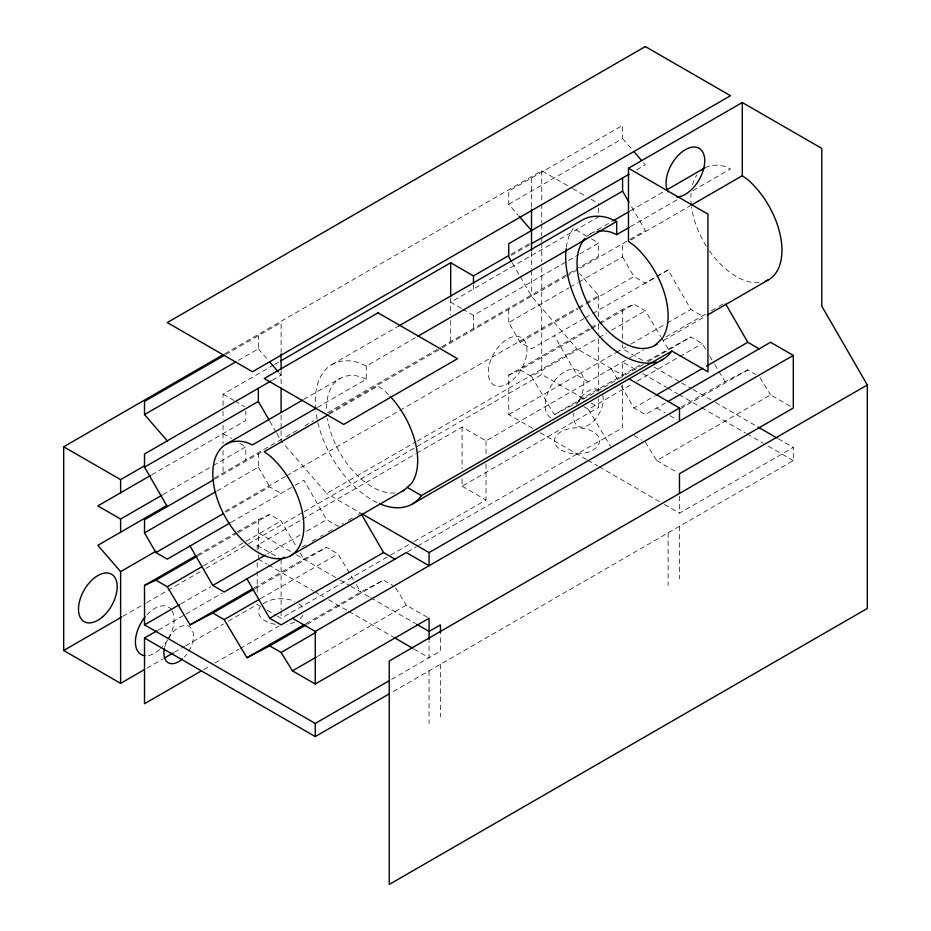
<?xml version="1.0" encoding="UTF-8"?>
<svg xmlns="http://www.w3.org/2000/svg" width="931" height="931" viewBox="0 0 931 931"><rect width="100%" height="100%" fill="white"/><g stroke="black" fill="none" stroke-linecap="round" stroke-linejoin="round"><path stroke-width="0.7" stroke-dasharray="4.66 3.49" d="M224.732 353.803L541.761 170.757L571.459 187.899M225.814 354.478L281.104 322.568L281.104 352.407M238.324 360.402L258.341 348.846L258.341 335.707M508.757 204.273L622.583 138.556L622.583 125.417L508.757 191.134L508.757 204.273L518.241 215.224M223.044 405.462L223.044 394.197L273.365 365.15M274.622 364.428L279.649 361.519M272.341 380.197L281.104 375.135L279.207 372.947M636.595 169.896L645.346 164.845L643.449 162.657M511.026 254.221L529.809 243.375M511.259 255.408L530.018 244.574M331.913 364.58L398.608 326.071M151.683 474.833L245.819 420.486L245.819 411.281M303.692 399.457L339.966 378.521M590.382 233.937L611.655 221.659M630.415 210.837L664.187 191.332M315.667 409.582A80.485 46.469 60 0 1 357.434 362.299L366.267 366.058L415.342 337.72M163.181 494.477L212.012 466.291M213.257 465.57L245.819 446.775L245.819 459.914M462.684 309.115L473.472 315.341L578.64 254.617M579.897 253.895L598.68 243.049L598.68 256.188L578.302 267.953M317.483 407.371L366.267 379.208L366.267 366.058M630.45 226.675L677.977 199.234M692.99 190.576L730.521 168.907L724.621 166.405A64.39 37.17 60 0 0 704.208 168.22M214.281 478.115L269.583 446.193M270.84 445.46L284.677 437.477M285.933 436.755L298.514 429.494M304.798 425.863L313.607 420.777M327.444 412.782L440.642 347.438M441.899 346.704L577.395 268.477M214.805 479.128L263.589 450.965M328.922 413.248L440.91 348.59M442.178 347.857L565.292 276.775M566.292 276.204L645.346 230.562L630.403 204.68M329.271 414.167L378.056 386.004L383.944 390.298A64.39 37.17 60 0 1 389.077 395.244M630.974 239.989L689.766 206.042M217.063 490.974L258.341 467.141L258.341 454.002M584.051 318.518L531.52 348.857L520.138 342.282L508.757 322.568L568.794 287.9M570.04 287.179L577.546 282.849M578.803 282.128L622.583 256.851L622.583 243.701M225.023 511.352L285.41 476.486M286.678 475.753L398.643 411.106M399.899 410.385L577.29 307.975M578.547 307.242L584.843 303.611M586.099 302.889L598.68 295.627L579.71 273.714M225.942 512.131L269.722 486.855L281.104 493.43M520.138 342.282L577.674 309.057M578.931 308.336L585.18 304.728M586.437 304.006L633.964 276.565L645.346 283.14L656.134 276.914M231.063 522.314L293.859 486.063M295.115 485.342L303.867 480.291L326.63 519.719L338.011 526.294L343.271 523.257M585.308 317.797L591.813 314.038M592.814 313.468L655.599 277.217M656.855 276.495L668.109 269.99L690.872 309.418L702.265 315.993M657.333 276.216L668.109 269.99M197.046 555.109L235.822 532.718M237.068 531.997L258.341 519.719L269.722 514.459L281.104 521.034L296.524 546.858M532.602 428.341L508.757 414.574L508.757 375.135L590.056 328.201M591.313 327.479L597.562 323.872M598.819 323.138L622.583 309.418L633.964 304.169L645.346 310.733L660.766 336.557M198.419 555.621L237.196 533.242M238.452 532.509L269.722 514.459M508.757 375.135L520.138 369.886L590.184 329.446M591.429 328.724L598.936 324.384M600.192 323.662L633.964 304.169M281.104 430.855L281.104 440.852L326.63 493.43L415.982 441.841M417.239 441.119L577.045 348.857L623.619 375.74M203.552 565.804L244.83 541.97M246.075 541.248L281.104 521.034M520.138 369.886L531.52 376.45L597.818 338.174M599.064 337.453L606.57 333.123M611.574 330.237L645.346 310.733M122.822 616.357L145.469 603.288M146.726 602.555L204.599 569.144M205.856 568.422L247.367 544.449M248.635 543.727L302.726 512.492M303.983 511.759L541.761 374.483L585.064 399.48M257.2 549.674L257.2 545.345L301.19 519.952M302.447 519.219L415.575 453.909M416.832 453.188L462.09 427.061L485.994 440.863L627.203 359.319M180.789 603.928L210.802 586.588M267.837 553.654L301.609 534.161M306.613 531.275L326.63 519.719M508.757 414.574L615.822 352.756M616.322 352.465L625.83 346.972M630.834 344.086L665.863 323.86M667.108 323.138L690.872 309.418M158.293 630.054L184.606 614.856M185.863 614.134L222.206 593.152M301.737 547.23L306.997 544.193M312.001 541.307L317.005 538.421M320.497 536.396L322.999 534.953M328.259 531.927L333.263 529.029M348.275 520.371L353.28 517.473M358.272 514.587L360.774 513.144L326.63 493.43M628.46 358.598L643.472 349.94M665.979 336.941L706.257 313.677M711.261 310.791L716.265 307.905M719.035 306.311L725.028 302.854M663.535 340.409L706.059 315.865M253.837 588.031L303.867 559.147L326.63 547.323L338.011 553.887L353.431 579.71M531.52 376.45L554.282 414.574L641.843 364.021M646.847 361.135L690.872 337.022L702.265 343.597L706.664 350.975M255.338 588.485L326.63 547.323M643.344 364.463L577.045 402.739L554.282 414.574M648.348 361.577L690.872 337.022M260.459 598.668L338.011 553.887M583.877 406.684L588.427 409.314L632.207 384.038M637.211 381.151L678.49 357.318M679.746 356.596L702.265 343.597M146.923 668.167L163.216 658.752M174.493 652.247L184.513 646.451M185.769 645.73L223.359 624.026M228.374 621.14L257.2 604.498L259.714 605.941M462.09 478.988L462.09 486.203L598.68 407.347L598.68 398.643M621.163 385.818L633.964 407.999L655.226 395.722M277.322 616.113L281.104 618.3L389.205 555.888M390.461 555.155L413.085 542.098M414.342 541.365L485.994 500.005L485.994 463.941M203.645 669.587L209.929 665.956M214.956 663.047L238.86 649.256M240.128 648.523L279.125 626.004M407.452 551.92L416.25 546.834M417.519 546.113L622.583 427.713L622.583 384.852M665.479 402.937L645.346 414.574L633.964 407.999M305.74 623.782L360.774 592.011L383.549 580.176L392.649 585.436M681.248 406.987L725.028 381.71L747.791 369.886L755.763 374.483M307.242 624.224L383.549 580.176M680.247 408.884L747.791 369.886M317.506 656.425L406.312 605.15L429.075 618.289M645.346 442.167L656.727 460.577L770.554 394.86L790.919 406.614M391.555 679.386L440.456 651.153L440.456 634.546M664.431 504.451L679.49 513.144L793.317 447.427L793.317 460.577L391.555 692.536M366.267 379.208L360.378 376.694A64.39 37.17 60 0 0 326.746 411.805M572.693 188.621L586.309 196.476M591.255 199.327L598.68 203.621M575.917 229.899L586.693 236.125M591.488 238.895L598.68 243.049M642.669 360.448L622.583 348.857L622.583 344.633M653.969 366.977L680.328 382.199M681.585 382.92L691.628 388.716M692.885 389.449L714.228 401.761M715.485 402.495L758.171 427.131M778.258 438.734L793.317 447.427M635.14 369.246L622.583 361.996L622.583 377.707M642.669 373.599L666.526 387.366M667.771 388.087L677.815 393.894M679.071 394.616L700.415 406.94M701.671 407.662L745.615 433.031M746.871 433.753L763.187 443.179M768.215 446.077L793.317 460.577M656.727 407.999L665.118 412.84M669.913 415.61L677.093 419.753M461.485 308.417L450.697 302.191L598.68 216.76L598.68 207.555M588.427 381.71L577.045 375.135L554.282 335.707M591.255 403.053L598.68 407.347M633.964 435.603L641.936 440.2M656.727 460.577L677.093 472.331M540.143 432.694L586.588 459.507M587.845 460.24L597.888 466.035M599.145 466.757L659.404 501.553M462.09 486.203L485.994 500.005M223.044 394.197L233.832 400.423M235.031 401.11L244.62 406.649M223.044 433.625L231.435 438.466M239.826 443.307L245.819 446.775M258.341 532.858L291.566 552.048M296.489 554.888L338.512 579.152M339.745 579.862L349.649 585.576M350.882 586.297L369.467 597.027M370.713 597.737L415.412 623.549M257.2 545.345L278.59 557.692M258.341 559.147L267.127 564.221M268.384 564.942L313.572 591.045M314.829 591.767L323.616 596.841M328.643 599.739L347.472 610.608M348.729 611.341L392.673 636.699M414.016 649.023L429.075 657.728L429.075 641.122M267.267 610.305L276.065 615.391M622.583 138.556L633.01 150.601M520.138 276.565L531.52 296.279L577.045 348.857M258.341 348.846L268.768 360.902M759.929 377.683L770.554 394.86M395.687 587.973L406.312 605.15M709.608 355.886L714.007 363.265M714.74 364.498L725.028 381.71M661.499 337.79L668.109 348.857M588.427 409.314L610.468 446.205M356.375 584.633L360.774 592.011M300.189 553.002L303.867 559.147M622.583 256.851L633.964 276.565M611.202 368.571L617.602 379.662M512.306 263.007L519.428 275.332M269.722 421.138L276.123 432.228M276.833 433.462L280.394 439.618M258.341 467.141L269.722 486.855M679.49 496.246L679.49 513.144M679.49 526.294L679.49 578.861M668.109 532.858L668.109 585.436M622.583 309.418L622.583 343.225M598.68 295.627L598.68 317.39M598.68 324.64L598.68 333.345M598.68 339.152L598.68 391.381M541.761 170.757L541.761 202.551M541.761 203.994L541.761 222.777M541.761 224.22L541.761 235.776M541.761 237.219L541.761 241.56M541.761 243.003L541.761 261.786M541.761 267.569L541.761 374.483M531.52 177.984L531.52 207.822M531.52 251.987L531.52 269.129M531.52 270.56L531.52 296.279M508.757 309.418L508.757 322.568M485.994 440.863L485.994 456.725M473.472 285.107L473.472 289.052M473.472 315.341L473.472 328.48M462.09 427.061L462.09 468.887M450.697 297.967L450.697 314.864M450.697 320.497L450.697 341.619M440.456 664.292L440.456 716.87M429.075 670.867L429.075 723.445M281.104 370.875L281.104 385.143M281.104 415.145L281.104 429.424M281.104 559.147L281.104 609.642M281.104 611.085L281.104 618.3M258.341 519.719L258.341 549.465M258.341 554.992L258.341 557.762M257.2 562.661L257.2 569.877M257.2 571.32L257.2 592.954M223.044 411.095L223.044 419.544M223.044 425.176L223.044 443.482M223.044 450.523L223.044 473.053M377.113 502.612A80.485 46.469 60 0 1 315.818 410.99M566.327 247.227A80.485 46.469 60 0 1 573.287 228.386M394.93 492.953A64.39 37.17 60 0 1 327.456 418.438M759.172 282.663A64.39 37.17 60 0 1 709.492 250.846M706.373 246.168A64.39 37.17 60 0 1 691.512 206.798M691.337 205.46A64.39 37.17 60 0 1 691.046 193.229M692.431 184.99A64.39 37.17 60 0 1 696.982 174.935M586.984 236.369A64.39 37.17 60 0 1 594.187 232.215M168.197 638.538A20.924 12.08 -60 0 1 190.96 627.983A20.924 12.08 -60 0 1 184.315 657.1M164.647 647.185A20.924 12.08 -60 0 1 167.533 639.737M602.729 395.326A20.924 12.08 -60 0 1 588.916 424.804A20.924 12.08 -60 0 1 573.915 413.038M576.696 404.38A20.924 12.08 -60 0 1 598.901 389.88M302.866 615.088A22.542 13.011 0 0 1 297.036 620.919M294.824 622.048A22.542 13.011 0 0 1 286.934 624.294M275.273 624.294A22.542 13.011 0 0 1 261.588 605.22M263.217 603.8A22.542 13.011 0 0 1 294.824 601.403M298.979 603.8A22.542 13.011 0 0 1 302.866 608.35M146.877 614.914A27.371 15.804 -60 0 1 171.513 609.933M172.107 610.876A27.371 15.804 -60 0 1 168.441 638.678M167.708 639.9A27.371 15.804 -60 0 1 160.726 648.581M159.76 649.477A27.371 15.804 -60 0 1 146.19 655.761M550.849 417.903A27.371 15.804 -60 0 1 550.849 386.295A27.371 15.804 -60 0 1 578.209 370.503A27.371 15.804 -60 0 1 578.209 402.099M512.62 380.034A27.371 15.804 -60 0 0 521.302 337.639A27.371 15.804 -60 0 0 488.926 366.349A27.371 15.804 -60 0 0 512.62 380.034M561.114 450.057A22.542 13.011 0 0 0 598.819 444.227A22.542 13.011 0 0 0 571.215 428.295A22.542 13.011 0 0 0 561.114 450.057"/><path stroke-width="1.4" d="M290.53 555.76L404.357 490.043L411.595 483.34A64.39 37.17 60 0 0 390.089 396.303M584.959 238.383A64.39 37.17 60 0 0 593.536 313.421A64.39 37.17 60 0 0 654.772 345.471L662.011 338.756A64.39 37.17 60 0 0 634.36 245.726L628.472 241.432L628.472 168.243L742.298 102.526L821.782 148.413L821.782 306.136L867.308 384.992L867.308 608.443L389.239 884.45L389.239 661.01L867.308 384.992M144.41 669.61L120.611 683.354L63.692 650.501L63.692 446.775L223.463 354.525M224.557 355.2L144.514 401.424L144.514 414.563L167.277 440.852M144.514 414.563L235.822 361.845M280.906 360.797L450.697 262.763L473.472 275.902L508.524 255.664M271.096 380.919L144.514 454.002L144.514 467.141L167.277 506.569M629.088 174.225L508.757 243.701L508.757 256.851L511.596 261.774M63.692 446.775L120.611 479.628L144.398 465.896M144.514 467.141L258.341 401.424L258.341 388.285M531.264 243.852L622.583 191.134L622.583 177.984M398.608 326.071L582.341 219.995A80.485 46.469 60 0 1 607.85 217.726L616.683 221.485L616.683 234.624L610.794 232.122A64.39 37.17 60 0 0 596.946 231.458M150.659 475.427L97.836 505.917L120.611 519.056L161.924 495.199M226.14 444.238L302.447 400.19M612.901 220.938L629.158 211.558M666.689 189.889L704.208 168.22A64.39 37.17 60 0 0 701.904 169.768M417.868 336.277L616.683 221.485M316.237 408.092L252.441 444.925L246.552 442.411A64.39 37.17 60 0 0 221.043 508.617A64.39 37.17 60 0 0 295.627 551.687A64.39 37.17 60 0 0 270.118 456.015L264.229 451.721L328.026 414.889M616.683 234.624L629.193 227.408M166.928 505.452L97.836 545.345L120.611 571.634L120.611 683.354M213.56 479.849L144.514 519.719L144.514 532.858L155.896 552.572L167.277 559.147L230.062 522.896M691.011 205.32L742.298 175.715L742.298 102.526M144.514 532.858L215.806 491.696M120.611 571.634L155.826 551.292M155.896 552.572L223.44 513.575M389.053 680.829L315.248 723.445L144.514 624.864L144.514 585.436L195.789 555.83M144.514 585.436L155.896 580.176L197.174 556.342M155.896 580.176L167.277 586.751L202.295 566.525M63.692 650.501L121.565 617.09M144.514 624.864L179.532 604.65M190.04 546.008L212.803 585.436L265.335 555.109M201.119 671.042L144.514 703.731L144.514 638.014L157.036 630.776M284.479 557.192L224.185 592.011L212.803 585.436M654.772 345.471L657.274 344.028M707.316 315.132L768.599 279.754M167.277 586.751L190.04 624.864L252.58 588.753M190.04 624.864L212.803 613.04L254.082 589.207M379.592 503.729A80.485 46.469 60 0 0 421.452 495.595L671.868 351.022L707.956 371.853L707.956 214.13L628.472 168.243M412.41 503.985L662.825 359.413M212.803 613.04L224.185 619.604L259.214 599.389M164.461 658.031L173.236 652.968M246.948 578.861L269.722 618.289L383.549 552.572L394.93 559.147M656.483 395L702.765 368.28M706.513 366.116L747.791 342.282L759.172 348.857M667.864 401.575L770.554 342.282L793.317 355.421L793.317 407.999L679.49 473.716L679.49 493.43M224.185 619.604L246.948 657.728L304.495 624.503M362.019 513.865L429.075 552.572L679.49 407.999L679.49 421.138M246.948 657.728L269.722 645.893L305.996 624.957M292.485 618.289L315.248 631.439L793.317 355.421M269.722 645.893L281.104 652.468L316.121 632.242M281.104 652.468L292.485 670.867L316.249 657.146M292.485 670.867L315.248 684.006L429.075 618.289L429.075 639.737M144.514 638.014L315.248 736.584L389.053 693.979M758.171 427.131L777.001 438.012M628.588 378.603L679.49 407.999M407.231 487.39L421.452 495.595M416.657 624.27L429.075 631.439L440.456 624.864L440.456 633.161M393.918 637.432L412.759 648.302M269.722 618.289L281.104 624.864L406.312 552.572L429.075 565.722L429.075 552.572M742.298 175.715L748.187 180.009A64.39 37.17 60 0 1 780.981 238.976A64.39 37.17 60 0 1 764.793 281.476M633.964 151.695L641.552 160.458M519.184 216.318L531.52 230.562M269.722 361.996L278.253 371.853M725.738 304.088L747.791 342.282M622.583 191.134L628.984 202.225M361.496 514.378L383.549 552.572M258.341 401.424L269.012 419.904M531.52 209.242L531.52 250.555M473.472 275.902L473.472 283.792M450.697 262.763L450.697 296.558M315.248 631.439L315.248 684.006M315.248 723.445L315.248 736.584M281.104 353.827L281.104 369.456M281.104 387.994L281.104 412.282M120.611 479.628L120.611 492.767M120.611 519.056L120.611 532.206M656.564 362.043A80.485 46.469 60 0 1 593.769 329.737A80.485 46.469 60 0 1 566.153 248.554M671.868 351.022A80.485 46.469 60 0 1 660.428 360.634M404.357 490.043A64.39 37.17 60 0 1 401.866 491.277M668.039 191.879A27.371 15.804 -60 0 1 682.446 151.59A27.371 15.804 -60 0 1 704.511 164.333A27.371 15.804 -60 0 1 676.825 196.953M182.488 658.88A20.924 12.08 -60 0 1 164.368 648.407M145.073 655.715A27.371 15.804 -60 0 1 145.073 617.02M645.346 46.55L167.277 322.557L252.441 371.737L730.521 95.718L645.346 46.55M378.056 312.816L264.229 378.533L343.702 424.42L457.528 358.703L378.056 312.816M102.852 616.613A27.371 15.804 -60 0 0 111.522 574.218A27.371 15.804 -60 0 0 79.147 602.927A27.371 15.804 -60 0 0 102.852 616.613"/></g></svg>
